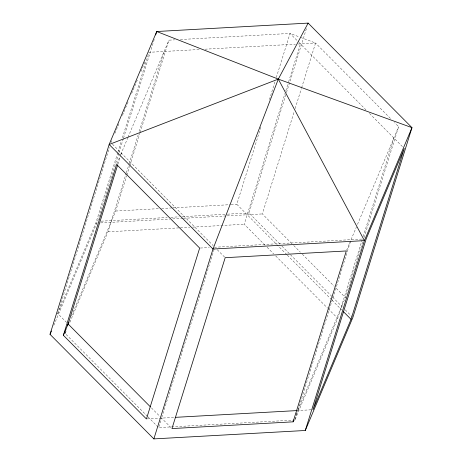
<?xml version="1.0" encoding="UTF-8"?>
<svg xmlns="http://www.w3.org/2000/svg" width="462" height="462" viewBox="0 0 462 462"><rect width="100%" height="100%" fill="white"/><g stroke="black" fill="none" stroke-linecap="round" stroke-linejoin="round"><path stroke-width="0.35" stroke-dasharray="2.31 1.73" d="M66.638 322.516L57.733 313.554L109.454 147.499M57.733 313.554L95.79 223.181L117.677 152.899M117.891 152.212L121.327 141.187M122.401 137.74L149.012 52.304L200.011 49.469M118.798 153.274L97.586 221.373L53.661 325.704M119.017 152.581L123.302 138.825M123.516 138.138L154.366 39.079M147.447 416.354L65.165 333.5L66.008 330.792M117.908 164.154L120.484 155.89M120.698 155.197L121.339 153.13M69.918 322.205L107.975 231.832L126.166 173.417M126.38 172.73L128.956 164.46M129.169 163.773L138.184 134.835M139.258 131.387L164.149 51.461M71.477 316.037L115.685 211.042L126.628 175.901M126.848 175.213L129.637 166.256M129.851 165.563L139.934 133.183M140.153 132.49L168.907 40.165L174.642 39.848M294.895 420.033L158.622 427.604L161.579 418.11L170.975 427.569M161.792 417.423L214.801 247.234L362.081 239.05M286.815 254.654L236.815 204.308L261.278 125.762M269.433 99.578L275.017 81.664M276.299 77.529L290.038 33.431L299.44 36.977M265.067 245.23L244.242 224.261L284.967 93.497M285.828 90.743L288.404 82.473M288.617 81.786L300.421 43.89M279.897 244.075L249.001 212.965L286.278 93.266M286.492 92.579L306.422 28.604M291.718 243.509L262.341 213.923L294.317 111.261M295.172 108.506L301.397 88.525M301.611 87.838L315.563 43.047L300.115 37.231M295.103 419.352L297.851 410.539L310.926 409.811M298.065 409.852L350.641 241.043M295.172 419.369L337.705 318.358L362.335 239.276M363.19 236.521L393.878 137.994M298.129 409.875L345.414 297.568L363.011 241.072M364.085 237.624L398.637 126.692L394.583 122.615M110.955 142.677L111.798 140.685M114.876 133.374L119.352 122.742M122.43 115.431L126.906 104.799M127.183 104.135L128.586 100.814M131.664 93.503L136.14 82.871M136.417 82.207L137.82 78.881M140.898 71.575L145.374 60.944M116.863 163.767L119.664 157.12M120.784 154.464L127.778 137.849M128.055 137.185L168.907 40.165M65.165 333.5L66.84 329.516M346.592 250.294L350.514 240.991M351.068 239.662L356.387 227.038M357.507 224.382L398.637 126.692M296.171 414.524L297.851 410.539M180.376 39.524L290.038 33.431L298.44 41.898M205.03 49.191L295.403 44.167M298.267 44.011L315.563 43.047L391.037 119.046M115.685 211.042L158.691 208.651M161.556 208.489L172.309 207.894M173.025 207.854L230.365 204.666M231.081 204.631L236.815 204.308M101.178 221.177L167.192 217.51M170.784 217.307L179.395 216.828M182.265 216.672L226.755 214.201M227.471 214.16L249.001 212.965M95.79 223.181L97.164 223.1M100.606 222.909L169.739 219.069M172.609 218.913L182.652 218.353M183.368 218.312L226.397 215.921M227.119 215.881L262.341 213.923M107.975 231.832L179.695 227.847M180.411 227.806L189.732 227.287M192.602 227.131L244.242 224.261M200.346 248.036L209.298 247.54M147.124 418.913L174.486 417.394M298.937 42.394L365.944 109.864M369.502 113.444L403.274 147.453M293.745 245.547L300.335 252.177M302.356 254.215L334.269 286.348M336.296 288.392L345.414 297.568M281.924 246.113L332.074 296.61M332.582 297.118L342.203 306.808M345.247 309.869L352.339 317.007M287.324 255.168L331.514 299.659M332.022 300.173L341.649 309.863M267.1 247.274L273.7 253.921M275.733 255.965L327.541 308.131M328.049 308.645L337.705 318.358M112.439 144.173L213.277 245.697M217.273 249.723L224.694 257.19M151.421 407.882L160.054 416.574M147.956 416.863L158.622 427.604"/><path stroke-width="0.69" d="M50.023 334.344L109.159 144.479L156.722 31.514L308.137 23.1L411.977 127.656L352.841 317.521L305.278 430.486L153.863 438.9L50.023 334.344L51.421 331.023M155.654 34.95L156.722 31.514L278.309 79.112L411.977 127.656L364.414 240.627L305.278 430.486M63.363 335.308L116.586 164.432L199.659 248.077L146.437 418.953L63.363 335.308L68.959 322.014M67.695 325.363L117.695 164.847M153.863 438.9L212.999 249.035L278.309 79.112L308.137 23.1M293.093 421.835L346.315 250.958L225.185 257.692L171.962 428.569L293.093 421.835L293.93 419.843M351.045 319.323L404.267 148.446L366.21 238.819L312.988 409.696L351.045 319.323L343.624 311.856M175.208 417.353L297.13 410.579M68.122 324.006L150.404 406.86M278.309 79.112L109.159 144.479L212.999 249.035L364.414 240.627L278.309 79.112"/></g></svg>
